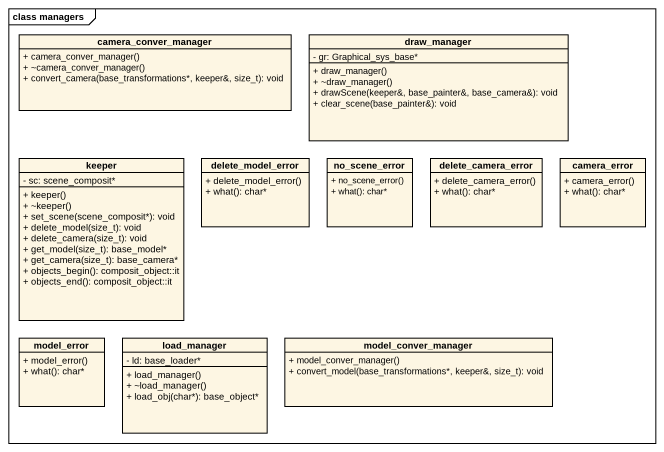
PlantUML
@startuml
mainframe class managers
hide circle
hide empty members
skinparam classAttributeIconSize 0
class camera_conver_manager {
  + camera_conver_manager()
  + ~camera_conver_manager()
  + convert_camera(base_transformations*, keeper&, size_t): void
}
class draw_manager {
  - gr: Graphical_sys_base*
  + draw_manager()
  + ~draw_manager()
  + drawScene(keeper&, base_painter&, base_camera&): void
  + clear_scene(base_painter&): void
}
class keeper {
  - sc: scene_composit*
  + keeper()
  + ~keeper()
  + set_scene(scene_composit*): void
  + delete_model(size_t): void
  + delete_camera(size_t): void
  + get_model(size_t): base_model*
  + get_camera(size_t): base_camera*
  + objects_begin(): composit_object::it
  + objects_end(): composit_object::it
}
class delete_model_error {
  + delete_model_error()
  + what(): char*
}
class no_scene_error {
  + no_scene_error()
  + what(): char*
}
class delete_camera_error {
  + delete_camera_error()
  + what(): char*
}
class camera_error {
  + camera_error()
  + what(): char*
}
class model_error {
  + model_error()
  + what(): char*
}
class load_manager {
  - ld: base_loader*
  + load_manager()
  + ~load_manager()
  + load_obj(char*): base_object*
}
class model_conver_manager {
  + model_conver_manager()
  + convert_model(base_transformations*, keeper&, size_t): void
}
@enduml
